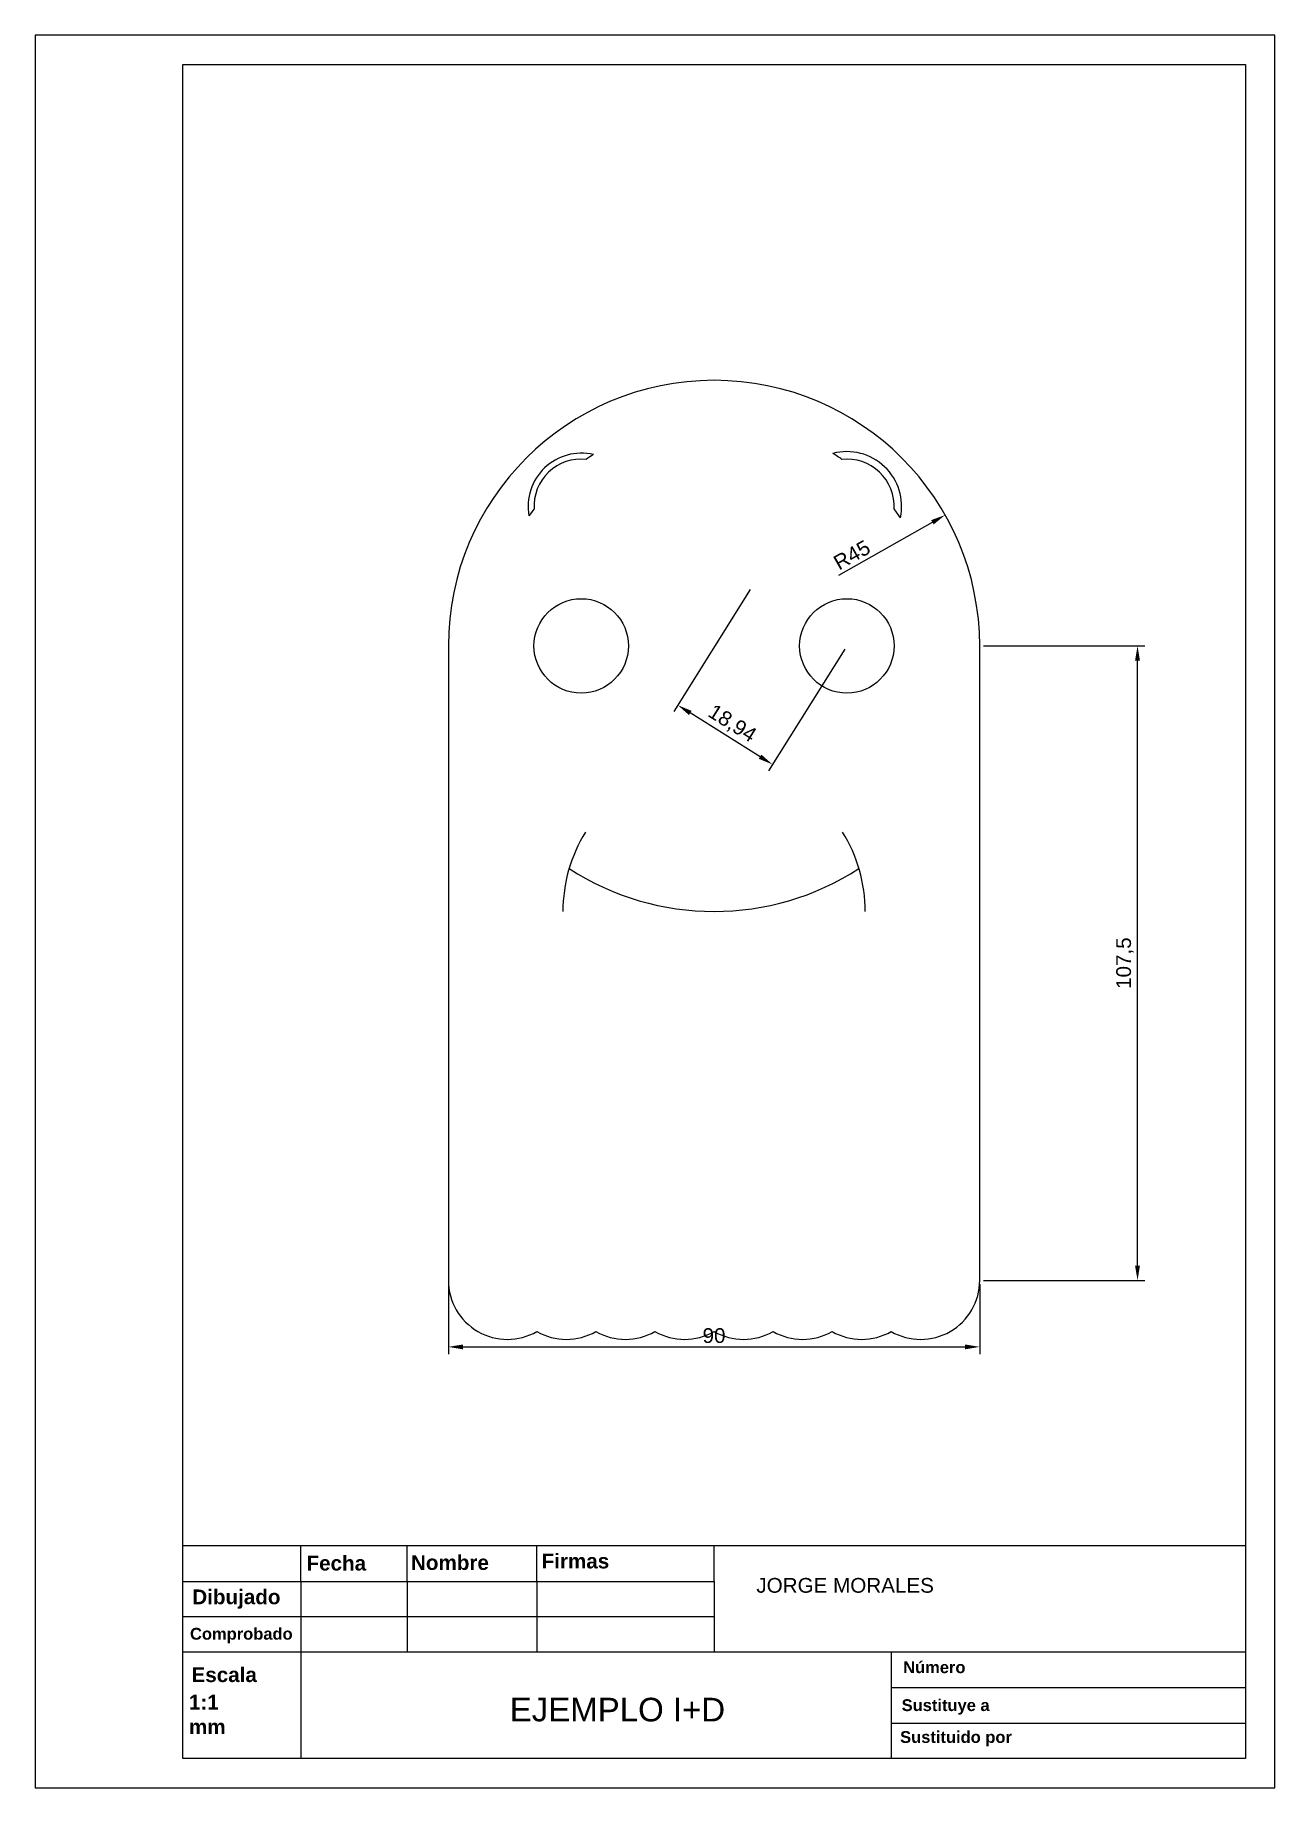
# Model space of a CAD drawing. Header units: millimetres. Extents: x 0 to 210, y 0 to 297.
import ezdxf

# ---------------------------------------------------------------- set-up
doc = ezdxf.new("R2010")
doc.units = ezdxf.units.MM
doc.layers.add('COTAS', color=7, linetype='Continuous')
doc.layers.add('LÁMINA', color=7, linetype='Continuous')
doc.styles.get("Standard").update_dxf_attribs({"font": 'arial.ttf'})
doc.dimstyles.new('ISO-25', dxfattribs={"dimtxt": 2.5, "dimasz": 2.5, "dimexe": 1.25, "dimexo": 0.625, "dimtad": 1, "dimtxsty": 'Standard', "dimcen": 2.5, "dimadec": 0, "dimazin": 0, "dimtfac": 1, "dimtmove": 0, "dimatfit": 3, "dimfxl": 1, "dimarcsym": 0})

# ---------------------------------------------------------------- blocks, each defined once
blk = doc.blocks.new('*D3')
at = {"color": 0, "lineweight": -2, "transparency": 16777216}
for p, q in [((70, 85.38), (70, 73.48)), ((160, 85.38), (160, 73.48)), ((72.5, 74.73), (157.5, 74.73))]:
    blk.add_line(p, q, dxfattribs=at)
at = {"color": 0, "transparency": 16777216}
for points in [[(72.5, 75.14), (72.5, 74.31), (70, 74.73)], [(157.5, 75.14), (157.5, 74.31), (160, 74.73)]]:
    blk.add_solid(points, dxfattribs=at)
at = {"layer": 'Defpoints', "color": 0, "transparency": 16777216}
for p in [(70, 86), (160, 86), (160, 74.73)]:
    blk.add_point(p, dxfattribs=at)
at = {"color": 0, "transparency": 16777216, "insert": (115, 76.63), "char_height": 2.5, "attachment_point": 5}
blk.add_mtext('90', dxfattribs=at)
blk = doc.blocks.new('*D4')
at = {"color": 0, "lineweight": -2, "transparency": 16777216}
for p, q in [((160.63, 193.5), (187.98, 193.5)), ((186.73, 88.5), (186.73, 191)), ((160.63, 86), (187.98, 86))]:
    blk.add_line(p, q, dxfattribs=at)
at = {"color": 0, "transparency": 16777216}
for points in [[(186.31, 191), (187.14, 191), (186.73, 193.5)], [(186.31, 88.5), (187.14, 88.5), (186.73, 86)]]:
    blk.add_solid(points, dxfattribs=at)
at = {"layer": 'Defpoints', "color": 0, "transparency": 16777216}
for p in [(160, 193.5), (186.73, 193.5), (160, 86)]:
    blk.add_point(p, dxfattribs=at)
at = {"color": 0, "transparency": 16777216, "insert": (184.6, 139.75), "char_height": 2.5, "attachment_point": 5, "rotation": 90}
blk.add_mtext('107,5', dxfattribs=at)
blk = doc.blocks.new('*D5')
at = {"color": 0, "lineweight": -2, "transparency": 16777216}
for p, q in [((121.12, 203.03), (108.2, 182.41)), ((137.17, 192.97), (124.24, 172.35)), ((122.79, 174.73), (110.98, 182.14))]:
    blk.add_line(p, q, dxfattribs=at)
at = {"color": 0, "transparency": 16777216}
for points in [[(111.2, 182.49), (110.76, 181.78), (108.86, 183.46)], [(123.01, 175.09), (122.57, 174.38), (124.91, 173.41)]]:
    blk.add_solid(points, dxfattribs=at)
at = {"layer": 'Defpoints', "color": 0, "transparency": 16777216}
for p in [(121.45, 203.56), (137.5, 193.5), (108.86, 183.46)]:
    blk.add_point(p, dxfattribs=at)
at = {"color": 0, "transparency": 16777216, "insert": (118.01, 180.24), "char_height": 2.5, "attachment_point": 5, "rotation": 327.9231}
blk.add_mtext('18,94', dxfattribs=at)
blk = doc.blocks.new('*D6')
at = {"color": 0, "lineweight": -2, "transparency": 16777216}
blk.add_line((136.13, 205.47), (151.98, 214.45), dxfattribs=at)
at = {"color": 0, "transparency": 16777216}
blk.add_solid([(151.77, 214.81), (152.19, 214.08), (154.15, 215.68)], dxfattribs=at)
at = {"layer": 'Defpoints', "color": 0, "transparency": 16777216}
for p in [(154.15, 215.68), (115, 193.5)]:
    blk.add_point(p, dxfattribs=at)
at = {"color": 0, "transparency": 16777216, "insert": (138.35, 208.91), "char_height": 2.5, "attachment_point": 5, "rotation": 29.5286}
blk.add_mtext('R45', dxfattribs=at)

msp = doc.modelspace()

# ---------------------------------------------------------------- linework, layer by layer
for p, q in [((70, 193.5), (70, 86)), ((160, 86), (160, 193.5)), ((115, 148.5), (115, 148.5))]:
    msp.add_line(p, q)
for centre in [(92.5, 193.5), (137.5, 193.5)]:
    msp.add_circle(centre, 8)
for centre, radius, start, end in [((115, 193.5), 45, 0, 180), ((92.5, 217.149), 9, 76.79499, 190.35139), ((115, 193.5), 38.321, 122.24234, 124.43356), ((137.5, 217.149), 9.268, 348.02363, 104.82999), ((115, 193.5), 38.321, 55.56644, 58.31504), ((92.5, 217.149), 8, 84.03312, 183.11326), ((137.5, 217.149), 8, 356.88674, 95.96688), ((115, 193.5), 38.321, 142.71283, 144.90405), ((115, 193.5), 38.321, 34.53858, 37.28717), ((115, 148.5), 25.599, 148.26483, 180), ((115, 148.5), 25.599, 0, 31.73517), ((115, 193.5), 45, 236.95024, 303.04976), ((80, 86), 10, 180, 300), ((150, 86), 10, 240, 0), ((90, 86), 10, 240, 300), ((100, 86), 10, 240, 300), ((110, 86), 10, 240, 300), ((120, 86), 10, 240, 300), ((130, 86), 10, 240, 300), ((140, 86), 10, 240, 300)]:
    msp.add_arc(centre, radius, start, end)
at = {"layer": 'LÁMINA'}
for p, q in [((210, 297), (0, 297)), ((0, 297), (0, 0)), ((210, 0), (210, 297)), ((25, 5), (25, 292)), ((25, 292), (205, 292)), ((205, 292), (205, 5)), ((205, 41), (25, 41)), ((45, 35), (45, 41)), ((63, 35), (63, 41)), ((85, 35), (85, 41)), ((115, 35), (115, 41)), ((25, 35), (45, 35)), ((45, 35), (63, 35)), ((45, 35), (45, 23)), ((63, 35), (85, 35)), ((63, 35), (63, 23)), ((85, 35), (115, 35)), ((85, 35), (85, 23)), ((115, 35), (115, 29)), ((45, 29), (25, 29)), ((63, 29), (45, 29)), ((85, 29), (63, 29)), ((115, 29), (85, 29)), ((115, 29), (115, 23)), ((45, 23), (25, 23)), ((63, 23), (45, 23)), ((45, 23), (45, 5)), ((85, 23), (63, 23)), ((115, 23), (85, 23)), ((145, 23), (115, 23)), ((205, 23), (145, 23)), ((145, 23), (145, 5)), ((145, 17), (205, 17)), ((145, 11), (205, 11)), ((205, 5), (25, 5)), ((0, 0), (210, 0))]:
    msp.add_line(p, q, dxfattribs=at)

# ---------------------------------------------------------------- texts
at = {"layer": 'COTAS', "color": 7, "attachment_point": 1}
for s, width, insert, char_height in [('JORGE MORALES', 82.35552, (122.167, 35.576), 2.5), ('EJEMPLO I+D', 42.82606, (80.4, 15.275), 4)]:
    msp.add_mtext_dynamic_manual_height_columns(s, width=width, gutter_width=12.5, heights=[0], dxfattribs=dict(at, insert=insert, char_height=char_height))
at = {"layer": 'LÁMINA', "attachment_point": 1}
for s, width, heights, insert, char_height in [('{\\fArial|b1|i0|c0|p34;Fecha}', 15.81873, [0], (45.978, 39.339), 2.5), ('{\\fArial|b1|i0|c0|p34;Nombre}', 15.81873, [0], (63.672, 39.438), 2.5), ('{\\fArial|b1|i0|c0|p34;Firmas}', 15.81873, [0], (85.793, 39.695), 2.5), ('{\\fArial|b1|i0|c0|p34;Dibujado}', 15.81873, [0], (26.628, 33.624), 2.5), ('{\\fArial|b1|i0|c0|p34;Comprobado}', 15.81873, [0], (26.243, 27.121), 2), ('{\\fArial|b1|i0|c0|p34;Número}', 15.81873, [0], (147.033, 21.452), 2), ('{\\fArial|b1|i0|c0|p34;Escala}', 15.81873, [0], (26.5, 20.439), 2.5), ('{\\fArial|b1|i0|c0|p34;1:1\\Pmm}', 15.81873, [0], (26.059, 15.786), 2.5), ('{\\fArial|b1|i0|c0|p34;Sustituye a}', 15.81873, [0], (146.776, 15.026), 2), ('{\\fArial|b1|i0|c0|p34;Sustituido por}', 19.54838, [4.89], (146.518, 9.628), 2)]:
    msp.add_mtext_dynamic_manual_height_columns(s, width=width, gutter_width=12.5, heights=heights, dxfattribs=dict(at, insert=insert, char_height=char_height))

# ---------------------------------------------------------------- dimensions: what is measured, and where the dimension line sits
dim = msp.add_radius_dim(center=(115, 193.5), mpoint=(154.155, 215.679), dimstyle='ISO-25')
dim.commit()
dim.dimension.update_dxf_attribs({"geometry": '*D6', "text_midpoint": (139.285, 207.256), "dimtype": 164})
dim = msp.add_aligned_dim(p1=(137.5, 193.5), p2=(121.452, 203.558), distance=23.714, dimstyle='ISO-25')
dim.commit()
dim.dimension.update_dxf_attribs({"geometry": '*D5', "text_midpoint": (118.013, 180.238)})
dim = msp.add_linear_dim(base=(186.728, 193.5), p1=(160, 86), p2=(160, 193.5), angle=90, dimstyle='ISO-25')
dim.commit()
dim.dimension.update_dxf_attribs({"geometry": '*D4', "text_midpoint": (184.601, 139.75)})
dim = msp.add_linear_dim(base=(160, 74.725), p1=(70, 86), p2=(160, 86), dimstyle='ISO-25')
dim.commit()
dim.dimension.update_dxf_attribs({"geometry": '*D3', "text_midpoint": (115, 76.627)})

doc.saveas('drawing.dxf')
